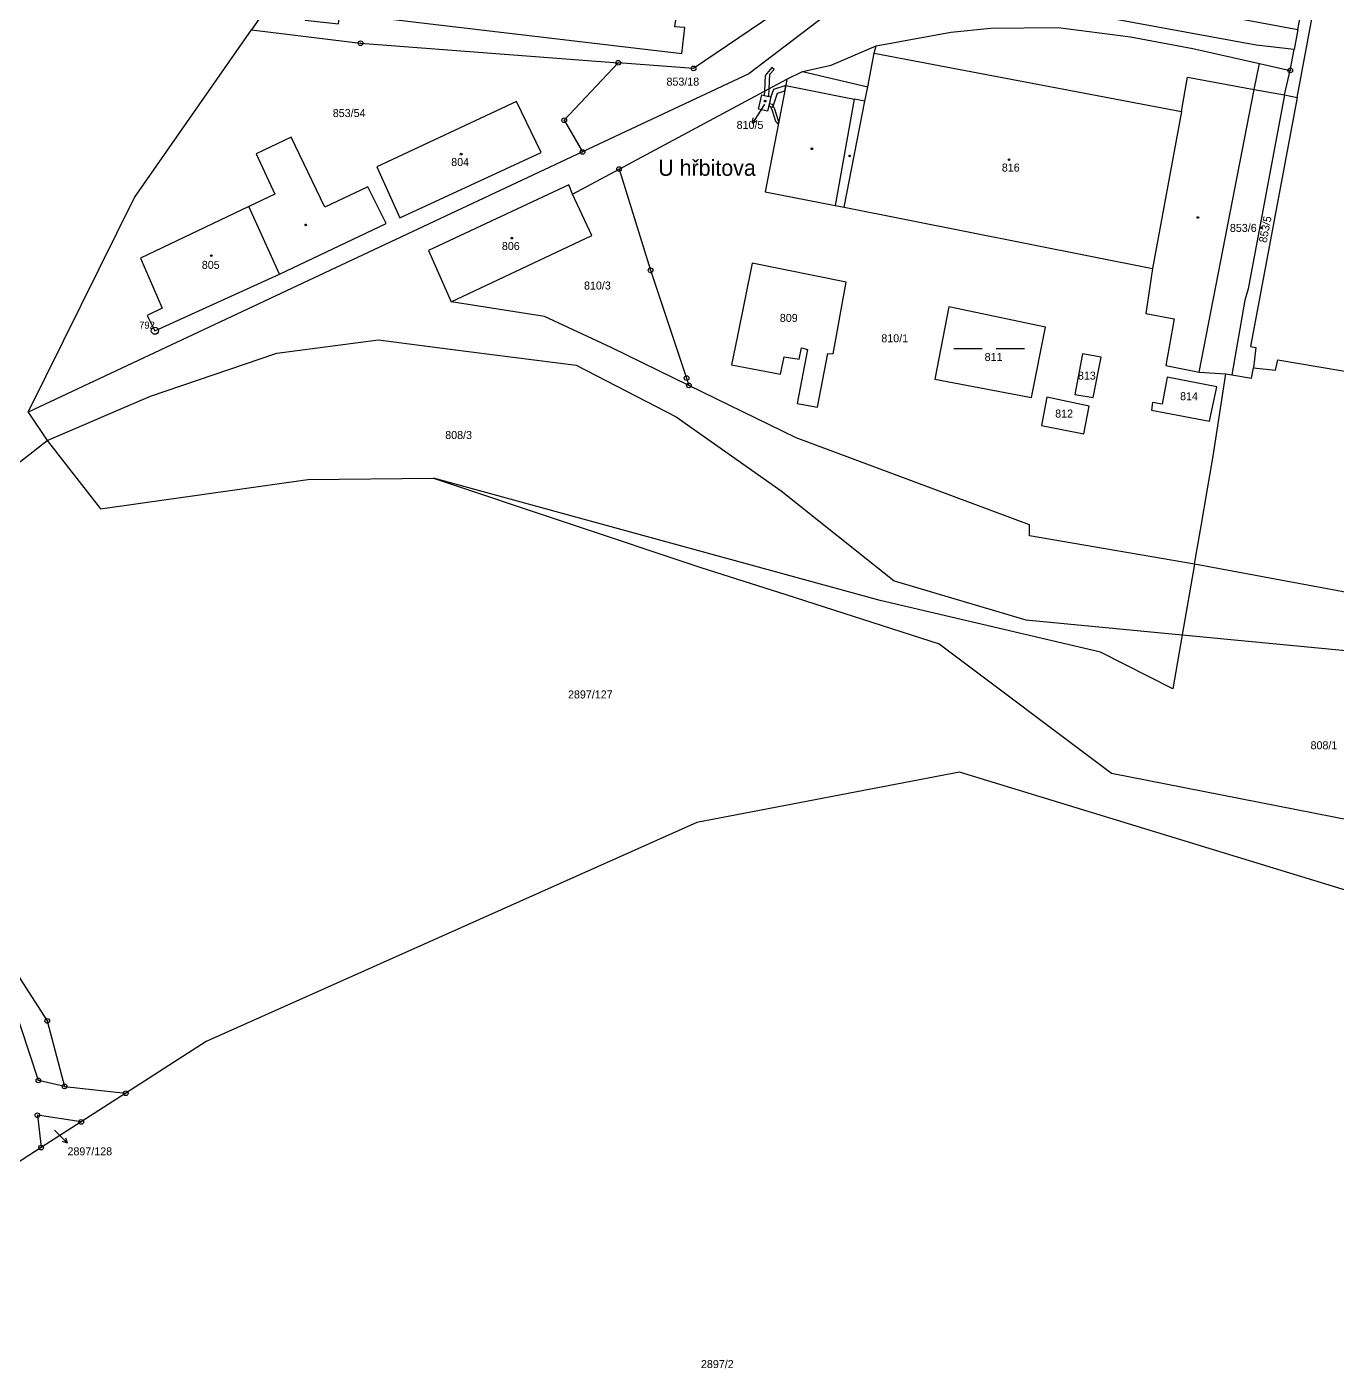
# Model space of a CAD drawing. Extents: x -784124 to -780570, y -980818 to -976926.
# Drawn here: x -781682.3 to -781404, y -980126.6 to -979841.6 of the extents above; entities that cross this region are included whole.
import ezdxf
from ezdxf.enums import TextEntityAlignment as Align

# ---------------------------------------------------------------- set-up
doc = ezdxf.new("R2010")
doc.units = 0
doc.header["$LTSCALE"] = 3.138375
doc.header["$MEASUREMENT"] = 0
doc.linetypes.add('0_051C', pattern=[0])
for name, color, linetype in [('1006', 1, 'CONTINUOUS'), ('101', 1, 'CONTINUOUS'), ('1016', 1, 'CONTINUOUS'), ('1029', 1, 'CONTINUOUS'), ('105', 1, 'CONTINUOUS'), ('18', 1, 'CONTINUOUS'), ('21800', 1, 'CONTINUOUS'), ('21900', 1, 'CONTINUOUS'), ('21999', 1, 'CONTINUOUS'), ('23700', 1, 'CONTINUOUS'), ('402', 1, 'CONTINUOUS'), ('404', 1, 'CONTINUOUS'), ('803', 1, 'CONTINUOUS')]:
    doc.layers.add(name, color=color, linetype=linetype)

# ---------------------------------------------------------------- blocks, each defined once
blk = doc.blocks.new('4_02$0')
at = {"layer": '404', "color": 255, "linetype": 'Continuous'}
blk.add_circle((-0.01, 0), 0.175, dxfattribs=at)
blk = doc.blocks.new('1029$1')
at = {"layer": '1029', "color": 6, "linetype": 'Continuous'}
for p, q in [((0, 3), (-0.5, 2)), ((0, 0), (0, 3)), ((0, 3), (0.5, 2))]:
    blk.add_line(p, q, dxfattribs=at)
blk = doc.blocks.new('8_03$8')
at = {"layer": '803', "color": 255, "linetype": 'Continuous'}
for p, q in [((-7.49, 0), (-1.49, 0)), ((1.51, 0), (7.51, 0))]:
    blk.add_line(p, q, dxfattribs=at)
blk = doc.blocks.new('1_01$18')
at = {"layer": '101', "color": 3, "linetype": 'Continuous'}
for radius in [0.75, 0.03]:
    blk.add_circle((0, 0), radius, dxfattribs=at)
blk = doc.blocks.new('1_05$19')
at = {"layer": '105', "color": 3, "linetype": 'Continuous'}
for radius in [0.5, 0.0303]:
    blk.add_circle((0, 0), radius, dxfattribs=at)

msp = doc.modelspace()

# ---------------------------------------------------------------- linework, layer by layer
at = {"layer": '1029', "color": 255, "linetype": 'Continuous'}
for p, q in [((-781525.62, -979858.06), (-781526.55, -979859.55)), ((-781676.45, -980076.04), (-781675.82, -980076.68))]:
    msp.add_line(p, q, dxfattribs=at)
at = {"layer": '21800', "color": 255, "linetype": 'Continuous'}
for p, q in [((-781511.42, -979849.77), (-781501.92, -979845.7)), ((-781502.29, -979847.25), (-781437.06, -979859.61)), ((-781517.55, -979851.14), (-781511.42, -979849.77)), ((-781421.57, -979854.91), (-781420.49, -979849.41)), ((-781437.06, -979859.61), (-781435.74, -979852.29)), ((-781435.74, -979852.29), (-781421.57, -979854.91)), ((-781521.07, -979854.09), (-781506.57, -979856.97)), ((-781504.32, -979857.45), (-781503.63, -979854.37)), ((-781506.57, -979856.97), (-781510.6, -979879.56)), ((-781508.67, -979879.91), (-781504.32, -979857.45)), ((-781504.32, -979857.45), (-781506.57, -979856.97)), ((-781437.06, -979859.61), (-781443.21, -979892.97)), ((-781628.61, -979894.16), (-781635.16, -979879.82))]:
    msp.add_line(p, q, dxfattribs=at)
at = {"layer": '21900', "color": 3, "linetype": 'Continuous'}
for p, q in [((-781630.73, -979836.72), (-781634.59, -979842.26)), ((-781634.59, -979842.26), (-781611.42, -979845.11)), ((-781412.29, -979842.19), (-781413.1, -979846.44)), ((-781611.42, -979845.11), (-781556.69, -979849.25)), ((-781413.93, -979850.89), (-781413.1, -979846.44)), ((-781415.15, -979856.11), (-781413.93, -979850.89)), ((-781556.49, -979871.84), (-781520.89, -979852.74)), ((-781415.15, -979856.11), (-781412.49, -979856.61)), ((-781564.26, -979868.2), (-781682, -979923.5)), ((-781566.4, -979877.15), (-781556.49, -979871.84)), ((-781421.26, -979909.73), (-781421.74, -979914.07)), ((-781433.3, -979915), (-781427.61, -979915.37)), ((-781427.61, -979915.37), (-781426.34, -979915.58)), ((-781682, -979923.5), (-781677.99, -979929.5)), ((-781501.07, -979963.54), (-781595.93, -979937.53)), ((-781434.26, -979955.79), (-781436.86, -979970.82)), ((-781436.86, -979970.82), (-781302.67, -979983.65)), ((-781674.3, -980066.76), (-781661.28, -980068.19)), ((-781661.28, -980068.19), (-781670.75, -980074.28)), ((-781670.75, -980074.28), (-781679.27, -980079.76)), ((-781679.27, -980079.76), (-781696.86, -980091.08))]:
    msp.add_line(p, q, dxfattribs=at)
for points in [[(-781413.1, -979846.44), (-781421.18, -979845.53), (-781462.14, -979838.02), (-781479.25, -979837.47), (-781497.2, -979836.96), (-781498.24, -979834.62), (-781484.68, -979817.68), (-781456.2, -979775.67), (-781444.9, -979760.8), (-781409.89, -979736.3)], [(-781426.04, -979741.07), (-781448.02, -979757.45), (-781460.57, -979772.91), (-781489.34, -979815.73), (-781503.15, -979831.95), (-781528.92, -979851.6), (-781564.26, -979868.2)], [(-781412.49, -979856.61), (-781403.89, -979810.68), (-781402.93, -979805.54), (-781401.13, -979795.94), (-781376.87, -979800.45)], [(-781418.44, -979809.74), (-781457.17, -979802.84), (-781462.83, -979832.8), (-781412.29, -979842.19)], [(-781412.29, -979842.19), (-781406.53, -979811.86), (-781410.6, -979811.14)], [(-781511.79, -979830.85), (-781540.69, -979850.46), (-781556.69, -979849.25)], [(-781630.73, -979836.72), (-781622.81, -979837.77), (-781623.2, -979840.2), (-781616.12, -979840.98), (-781615.82, -979838.74), (-781543.14, -979847.32), (-781542.53, -979841.78), (-781544.65, -979841.61), (-781544.39, -979839.62)], [(-781682, -979923.5), (-781659.44, -979877.86), (-781634.59, -979842.26)], [(-781520.89, -979852.74), (-781517.55, -979851.14), (-781503.63, -979854.37), (-781502.29, -979847.25), (-781501.92, -979845.7), (-781486.06, -979842.76), (-781477.62, -979841.94), (-781463.26, -979841.79), (-781447.89, -979843.76), (-781434.61, -979846.23), (-781420.49, -979849.41), (-781413.93, -979850.89)], [(-781556.69, -979849.25), (-781568.16, -979861.47), (-781564.26, -979868.2)], [(-781520.89, -979852.74), (-781521.07, -979854.09), (-781525.49, -979876.66), (-781510.6, -979879.56), (-781508.67, -979879.91), (-781443.21, -979892.97), (-781444.64, -979902.54), (-781438.56, -979903.67), (-781440.34, -979913.56), (-781433.3, -979915)], [(-781524.24, -979856.51), (-781524.96, -979859.56), (-781526.87, -979859.14), (-781526.16, -979856.1), (-781524.24, -979856.51)], [(-781433.3, -979915), (-781421.57, -979854.91), (-781415.15, -979856.11)], [(-781415.15, -979856.11), (-781422.85, -979897.26), (-781423.56, -979899.7), (-781426.34, -979915.58)], [(-781412.49, -979856.61), (-781422.4, -979909.52), (-781421.26, -979909.73)], [(-781607.96, -979871.35), (-781603.04, -979882.19), (-781573.08, -979868.32), (-781578.28, -979857.5), (-781607.96, -979871.35)], [(-781629.61, -979877.17), (-781635.16, -979879.82), (-781658.14, -979890.75), (-781653.59, -979901.42), (-781656.74, -979902.93), (-781655.11, -979906.21), (-781628.61, -979894.16), (-781605.99, -979883.39), (-781609.9, -979875.63), (-781618.97, -979879.94), (-781626.18, -979865.05), (-781633.56, -979868.6), (-781629.61, -979877.17)], [(-781556.49, -979871.84), (-781549.82, -979893.36), (-781542.16, -979916.27), (-781541.67, -979917.81)], [(-781566.4, -979877.15), (-781567.2, -979875.23), (-781597.01, -979889.17), (-781592.17, -979900.06)], [(-781592.17, -979900.06), (-781562.3, -979885.98), (-781566.4, -979877.15)], [(-781517.72, -979909.86), (-781516.51, -979910.18), (-781518.66, -979921.65), (-781514.38, -979922.46), (-781512.13, -979911.05), (-781511.06, -979911.13), (-781508.26, -979895.85), (-781528.21, -979891.85), (-781531.35, -979907.28), (-781532.64, -979913.42), (-781522.21, -979915.4), (-781521.44, -979911.72), (-781518.22, -979912.25), (-781517.72, -979909.86)], [(-781541.67, -979917.81), (-781558.19, -979909.76), (-781572.32, -979903.18), (-781592.17, -979900.06)], [(-781465.89, -979905.43), (-781486.47, -979901.13), (-781489.41, -979916.5), (-781468.91, -979920.37), (-781465.89, -979905.43)], [(-781677.99, -979929.5), (-781656.06, -979920.12), (-781629.22, -979910.97), (-781607.58, -979908.1), (-781592.38, -979910.13), (-781565.61, -979913.54), (-781544.39, -979924.49), (-781522.07, -979940.22), (-781498.05, -979959.32), (-781470.11, -979967.64), (-781436.86, -979970.82)], [(-781455.8, -979920.38), (-781454.12, -979911.78), (-781458.08, -979911.11), (-781459.66, -979919.72), (-781455.8, -979920.38)], [(-781421.74, -979914.07), (-781417.09, -979914.59), (-781416.56, -979912.35), (-781399, -979915.32)], [(-781440.11, -979916.09), (-781441.16, -979921.83), (-781443.16, -979921.45), (-781443.44, -979923.08), (-781431.08, -979925.43), (-781429.5, -979918.1), (-781440.11, -979916.09)], [(-781434.26, -979955.79), (-781434.06, -979954.5), (-781432.8, -979947.32), (-781431.61, -979940.22), (-781430.29, -979932.83), (-781427.61, -979915.37)], [(-781426.34, -979915.58), (-781422.16, -979916.27), (-781421.74, -979914.07)], [(-781434.26, -979955.79), (-781469.31, -979949.74), (-781469.33, -979947.43), (-781518.88, -979928.93), (-781541.67, -979917.81)], [(-781466.8, -979926.33), (-781457.81, -979928.12), (-781456.62, -979922.22), (-781465.62, -979920.28), (-781466.8, -979926.33)], [(-781677.99, -979929.5), (-781666.69, -979944.05), (-781622.61, -979937.82), (-781595.93, -979937.53)], [(-781595.93, -979937.53), (-781539.12, -979956.47), (-781521.09, -979962.25), (-781488.52, -979972.74), (-781451.91, -980000.17), (-781401.04, -980010.16), (-781350.92, -980006.46), (-781325.83, -979995.23), (-781304.95, -979998.66)], [(-781674.3, -980066.76), (-781679.85, -980065.47), (-781692.91, -980025.93), (-781699.9, -979989.31), (-781697.39, -979944.79)], [(-781694.64, -979942.62), (-781696.95, -979960.82), (-781688.8, -979963.01), (-781696.96, -979976.92), (-781693.7, -980004.46), (-781683.84, -980043.68), (-781677.96, -980052.84), (-781674.3, -980066.76)], [(-781340.59, -979972.99), (-781379.03, -979966.08), (-781434.26, -979955.79)], [(-781436.86, -979970.82), (-781438.84, -979982.3), (-781454.23, -979974.46), (-781501.07, -979963.54)], [(-781265.61, -979990.96), (-781290.8, -979995.6), (-781336.4, -980015), (-781378.1, -980032.4), (-781484.2, -980000), (-781540, -980010.7), (-781644.2, -980057.2), (-781661.28, -980068.19)], [(-781670.75, -980074.28), (-781680.06, -980072.87), (-781679.27, -980079.76)]]:
    msp.add_lwpolyline(points, dxfattribs=at)
at = {"layer": '21999', "color": 3, "linetype": 'Continuous'}
msp.add_line((-781694.64, -979942.62), (-781677.99, -979929.5), dxfattribs=at)
at = {"layer": '23700', "color": 255, "linetype": '0_051C'}
for points in [[(-781523.57, -979850.68), (-781524.02, -979850.28), (-781525.47, -979851.97), (-781525.63, -979855.29), (-781525.68, -979856.2), (-781524.68, -979856.42), (-781524.6, -979854.73), (-781524.45, -979851.71), (-781523.57, -979850.68)], [(-781521.3, -979855.24), (-781521.07, -979854.09), (-781523.68, -979854.94), (-781524.24, -979856.51), (-781524.71, -979858.5), (-781523.81, -979858.72), (-781522.88, -979855.74), (-781521.3, -979855.24)], [(-781524.58, -979857.96), (-781524.71, -979858.5), (-781524.35, -979858.59), (-781523.96, -979859.37), (-781523.28, -979861.67), (-781522.68, -979862.31), (-781522.54, -979861.59), (-781522.74, -979861.37), (-781523.4, -979859.15), (-781523.9, -979858.13), (-781524.58, -979857.96)]]:
    msp.add_lwpolyline(points, close=True, dxfattribs=at)

# ---------------------------------------------------------------- block references
at = {"layer": '101', "color": 0, "linetype": 'ByBlock'}
msp.add_blockref('1_01$18', (-781655.11, -979906.21), dxfattribs=at)
at = {"layer": '1029', "color": 0, "linetype": 'ByBlock'}
for p, rotation in [((-781526.55, -979859.55), 148), ((-781675.82, -980076.68), 225)]:
    msp.add_blockref('1029$1', p, dxfattribs=dict(at, rotation=rotation))
at = {"layer": '105', "color": 0, "linetype": 'ByBlock'}
for p in [(-781611.42, -979845.11), (-781556.69, -979849.25), (-781540.69, -979850.46), (-781413.93, -979850.89), (-781568.16, -979861.47), (-781564.26, -979868.2), (-781556.49, -979871.84), (-781549.82, -979893.36), (-781542.16, -979916.27), (-781541.67, -979917.81), (-781677.96, -980052.84), (-781679.85, -980065.47), (-781674.3, -980066.76), (-781661.28, -980068.19), (-781680.06, -980072.87), (-781670.75, -980074.28), (-781679.27, -980079.76)]:
    msp.add_blockref('1_05$19', p, dxfattribs=at)
at = {"layer": '402', "color": 0, "linetype": 'ByBlock'}
for p in [(-781515.54, -979867.54), (-781507.51, -979869.05), (-781433.54, -979882.14), (-781623.07, -979883.7)]:
    msp.add_blockref('4_02$0', p, dxfattribs=at)
at = {"layer": '404', "color": 0, "linetype": 'ByBlock'}
for p in [(-781525.47, -979857.41), (-781590.04, -979868.68), (-781473.66, -979869.86), (-781420.05, -979884.32), (-781579.28, -979886.53), (-781643.12, -979890.23)]:
    msp.add_blockref('4_02$0', p, dxfattribs=at)
at = {"layer": '803', "color": 0, "linetype": 'ByBlock'}
msp.add_blockref('8_03$8', (-781477.88, -979909.99), dxfattribs=at)

# ---------------------------------------------------------------- texts
at = {"layer": '1006', "color": 255, "linetype": 'Continuous'}
msp.add_text('U hřbitova', height=3.4, dxfattribs=at).set_placement((-781537.82, -979874.3), align=Align.BOTTOM_CENTER)
at = {"layer": '1016', "color": 174, "linetype": 'Continuous'}
msp.add_text('792', height=1.5, dxfattribs=at).set_placement((-781655.11, -979906.21), align=Align.BOTTOM_RIGHT)
at = {"layer": '18', "color": 255, "linetype": 'Continuous'}
for s, p in [('853/18', (-781546.43, -979854.63)), ('804', (-781592.16, -979871.71)), ('816', (-781475.2, -979872.89)), ('806', (-781581.4, -979889.56)), ('805', (-781645.14, -979893.56)), ('810/3', (-781563.95, -979897.95)), ('810/1', (-781500.79, -979909.16)), ('811', (-781478.85, -979913.13)), ('808/3', (-781593.43, -979929.71)), ('2897/127', (-781567.35, -979984.83)), ('808/1', (-781409.62, -979995.63)), ('2897/2', (-781539.11, -980127.1))]:
    msp.add_text(s, height=1.7, dxfattribs=at).set_placement(p, align=Align.BOTTOM_LEFT)
for s, p in [('853/54', (-781613.84, -979861.31)), ('810/5', (-781528.69, -979863.83)), ('853/6', (-781423.91, -979885.71)), ('809', (-781520.46, -979904.83)), ('813', (-781457.14, -979917.1)), ('814', (-781435.44, -979921.46)), ('812', (-781461.97, -979925.15))]:
    msp.add_text(s, height=1.7, dxfattribs=at).set_placement(p, align=Align.BOTTOM_CENTER)
msp.add_text('853/5', height=1.7, rotation=79, dxfattribs=at).set_placement((-781418.46, -979887.7), align=Align.BOTTOM_LEFT)
msp.add_text('2897/128', height=1.7, dxfattribs=at).set_placement((-781673.67, -980079.7), align=Align.TOP_LEFT)

doc.saveas('drawing.dxf')
